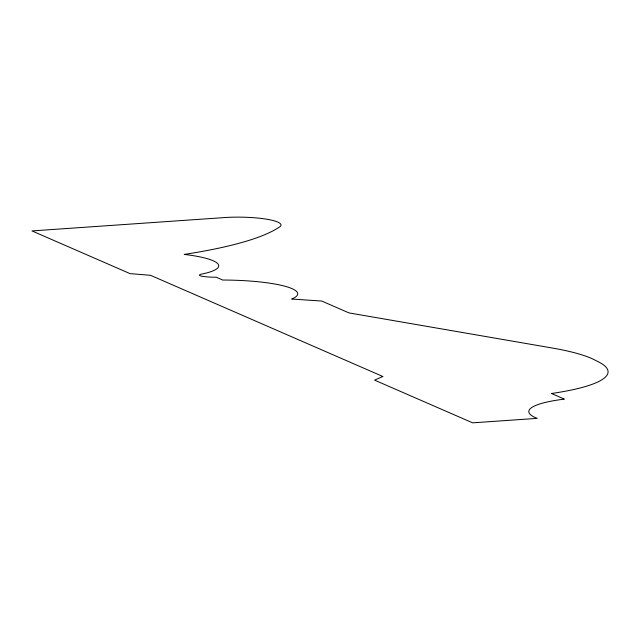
<?xml version="1.0" encoding="UTF-8"?>
<svg xmlns="http://www.w3.org/2000/svg" width="640" height="640" viewBox="0 0 640 640"><rect width="100%" height="100%" fill="white"/><g stroke="black" fill="none" stroke-linecap="round" stroke-linejoin="round"><path stroke-width="0.96" d="M382.816 376.472L374.592 380.128L472.656 422.84L537.216 418.36L533.864 416.904A86.576 15.776 0.5 0 1 564.36 399.112L551.48 393.504A158.896 28.96 0.5 0 0 596.176 360.728A159.288 29.032 0.5 0 0 555.712 348.616L348.976 312.904L321.768 301.056L291.68 299.04A72.224 13.16 0.5 0 0 222.736 280.04L216.224 277.208A18.584 3.384 0.5 0 1 203.096 276.448A8.552 1.56 0.5 0 1 201.144 274.208A71.168 12.968 0.5 0 0 184.224 254.416A313.752 57.176 0.5 0 0 280.296 226.4A41.368 7.536 0.5 0 0 227.232 217.384L32 230.92L130.064 273.632L150.536 275.304L382.816 376.472"/></g></svg>
